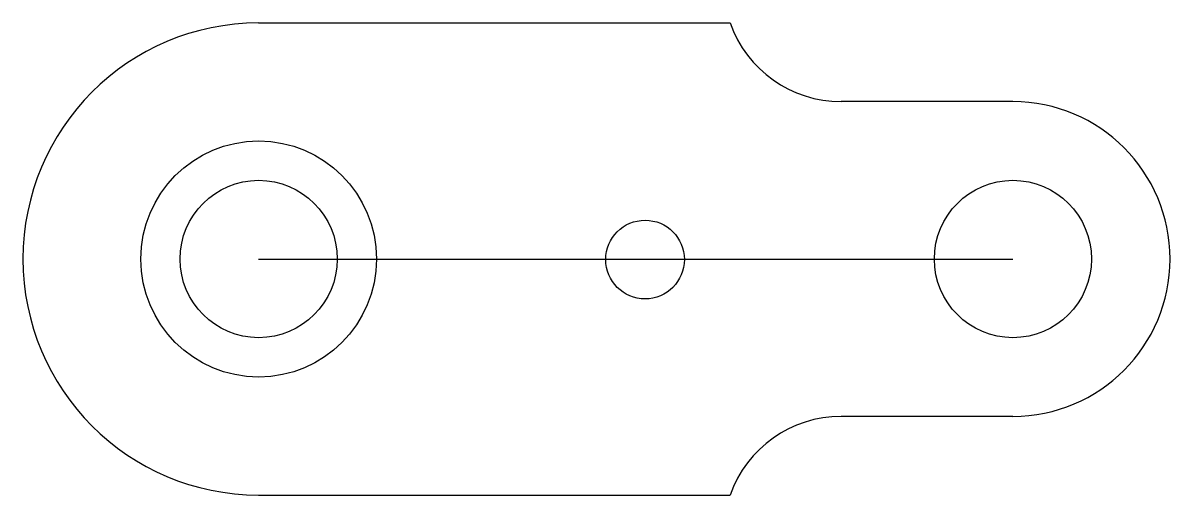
# Model space of a CAD drawing. Header units: millimetres. Extents: x -30 to 116, y -30 to 30.
import ezdxf

# ---------------------------------------------------------------- set-up
doc = ezdxf.new("R2010")
doc.units = ezdxf.units.MM
doc.header["$MEASUREMENT"] = 0

msp = doc.modelspace()

# ---------------------------------------------------------------- linework, layer by layer
for p, q in [((0, 30), (2, 30)), ((2, 30), (60, 30)), ((96, 20), (74.14, 20)), ((0, 0), (96, 0)), ((96, -20), (74.14, -20)), ((0, -30), (2, -30)), ((2, -30), (60, -30)), ((2, -30), (2, -30))]:
    msp.add_line(p, q)
for centre, radius in [((0, 0), 15), ((0, 0), 10), ((96, 0), 10), ((49.18, -0.07), 5)]:
    msp.add_circle(centre, radius)
for centre, radius, start, end in [((0, 0), 30, 90, 270), ((74.14, 35), 15, 199.4712, 270), ((96, 0), 20, 270, 90), ((74.14, -35), 15, 90, 160.5288)]:
    msp.add_arc(centre, radius, start, end)

doc.saveas('drawing.dxf')
